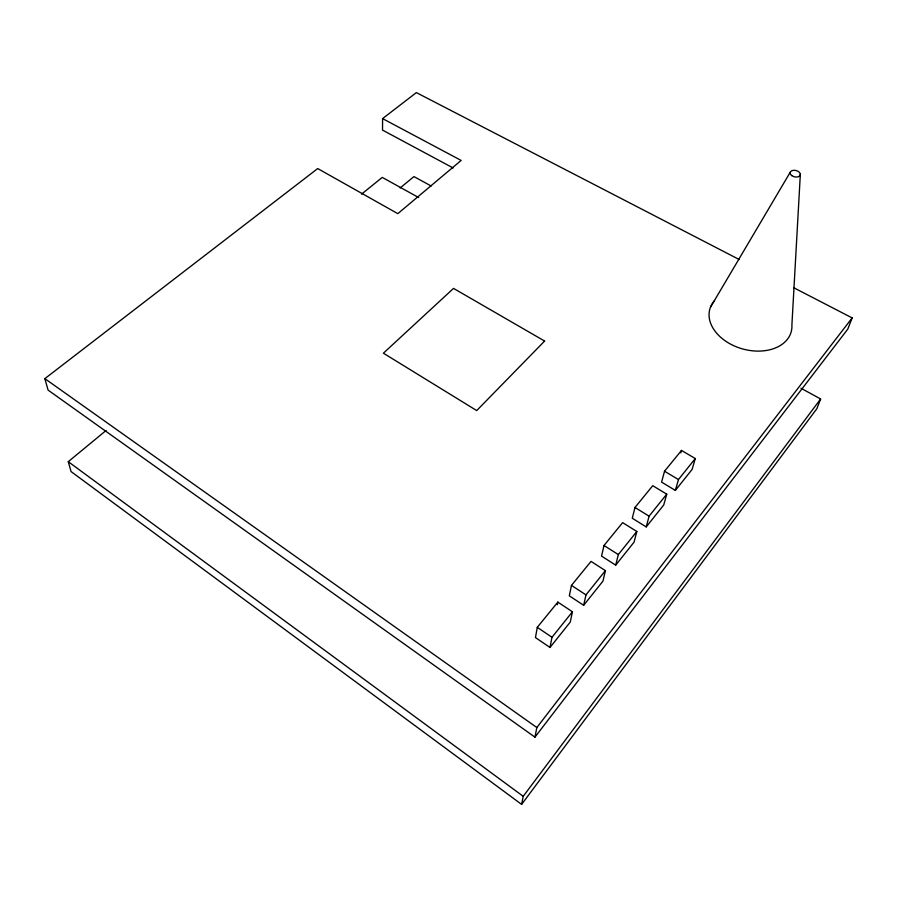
<?xml version="1.0" encoding="UTF-8"?>
<svg xmlns="http://www.w3.org/2000/svg" width="897" height="897" viewBox="0 0 897 897"><rect width="100%" height="100%" fill="white"/><g stroke="black" fill="none" stroke-linecap="round" stroke-linejoin="round"><path stroke-width="1.35" d="M739.173 259.502L416.365 92.604L382.593 118.606L382.526 130.099L453.131 167.974M800.337 174.253L791.905 324.905A42.226 29.489 15.6 0 1 740.754 348.384A42.226 29.489 15.6 0 1 714.483 300.686M537.281 627.339L535.464 637.588L550.007 647.466L570.257 622.092L572.443 611.776L557.844 602.111L537.281 627.339L551.991 637.274L550.007 647.466M557.34 604.701L557.844 602.111M106.104 430.47L68.273 461.675L71.065 471.564L521.617 804.396L523.22 796.323L820.632 398.986L800.976 388.244M382.593 118.606L461.148 160.428L397.82 213.654L317.717 168.558L44.85 378.646L48.079 390.094L534.948 737.155L536.855 727.545L852.15 317.919L793.8 287.746M571.467 585.393L569.326 595.843L583.667 605.284L602.941 581.144L605.419 570.638L591.033 561.399L571.467 585.393L585.976 594.89L583.667 605.284M603.995 545.499L601.562 556.118L615.712 565.144L634.067 542.147L636.825 531.473L622.63 522.637L603.995 545.499L618.313 554.57L615.712 565.144M634.986 507.489L632.284 518.253L646.232 526.898L663.746 504.955L666.74 494.157L652.747 485.692L634.986 507.489L649.092 516.167L646.232 526.898M664.531 471.228L661.594 482.126L675.363 490.401L692.08 469.456L695.298 458.546L681.496 450.429L664.531 471.228L678.457 479.547L675.363 490.401M680.812 452.862L681.496 450.429M820.632 398.986L816.853 408.707L521.617 804.396M852.15 317.919L847.822 329.053L534.948 737.155M710.424 307.323L790.246 172.224M551.991 637.274L572.443 611.776M585.976 594.89L605.419 570.638M618.313 554.57L636.825 531.473M649.092 516.167L666.74 494.157M678.457 479.547L695.298 458.546M400.152 187.966L413.943 176.586L431.154 185.993M361.558 194.144L382.257 177.404L418.664 197.542M44.85 378.646L536.855 727.545M68.273 461.675L523.22 796.323M544.614 341.051L476.711 410.579L383.4 353.183L453.523 288.397L544.614 341.051M791.793 175.621A5.203 3.252 13.7 0 0 800.225 175.094A5.203 3.252 13.7 0 0 793.677 170.284A5.203 3.252 13.7 0 0 791.793 175.621"/></g></svg>
